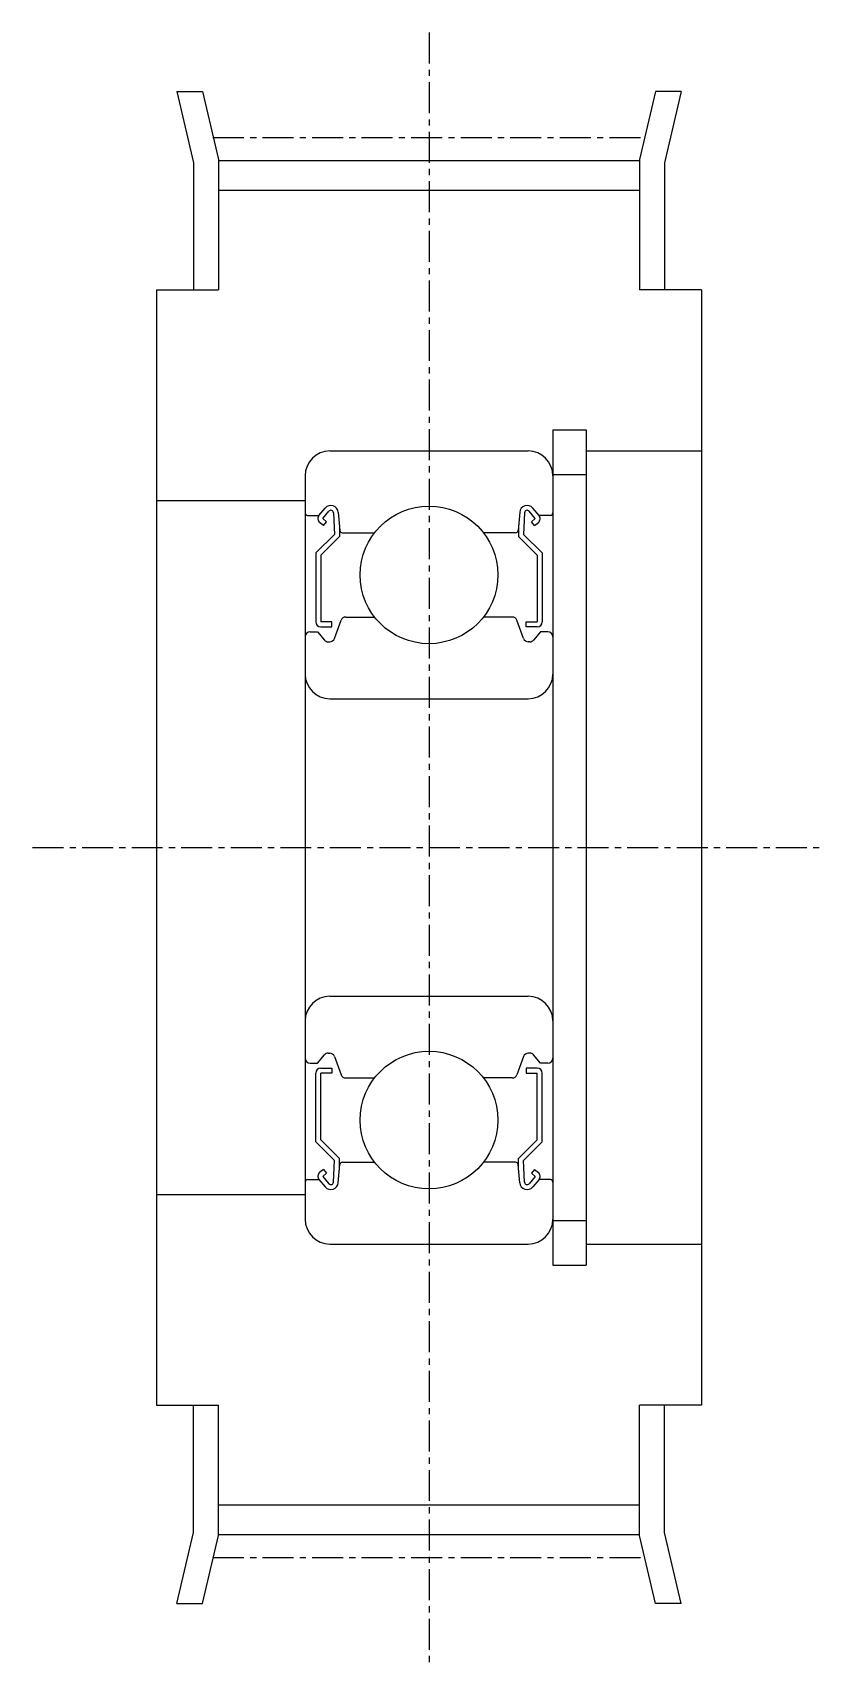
# Model space of a CAD drawing. Extents: x 68 to 220, y 69 to 217.
# Drawn here: x 188.2 to 220.2, y 151.6 to 217.3 of the extents above; entities outside this region: 2.
import ezdxf

# ---------------------------------------------------------------- set-up
doc = ezdxf.new("R2010")
doc.units = 0
doc.linetypes.add('CENTER', pattern=[2, 1.25, -0.25, 0.25, -0.25])
doc.layers.get('0').update_dxf_attribs({"linetype": 'CONTINUOUS'})
doc.layers.add('CENTER', color=1, linetype='CENTER')

msp = doc.modelspace()

# ---------------------------------------------------------------- linework, layer by layer
for p, q in [((193.979, 214.95), (195.014, 214.95)), ((193.979, 214.95), (194.658, 212.083)), ((195.014, 214.95), (195.658, 212.215)), ((213.302, 214.95), (212.658, 212.215)), ((214.337, 214.95), (213.302, 214.95)), ((214.337, 214.95), (213.658, 212.083)), ((194.658, 212.083), (194.658, 206.95)), ((195.658, 212.215), (195.658, 206.95)), ((195.658, 212.175), (212.658, 212.175)), ((212.658, 212.215), (212.658, 206.95)), ((213.658, 212.083), (213.658, 206.95)), ((195.658, 210.975), (212.658, 210.975)), ((193.158, 206.95), (193.158, 161.95)), ((193.158, 206.95), (195.658, 206.95)), ((215.158, 206.95), (212.658, 206.95)), ((215.158, 206.95), (215.158, 161.95)), ((209.158, 201.3), (210.506, 201.3)), ((209.158, 201.3), (209.158, 167.6)), ((210.506, 201.3), (210.506, 167.6)), ((200.158, 200.45), (208.158, 200.45)), ((210.506, 200.45), (215.158, 200.45)), ((199.158, 199.45), (199.158, 169.45)), ((209.156, 199.5), (210.506, 199.5)), ((209.158, 199.45), (209.158, 169.45)), ((193.158, 198.45), (199.158, 198.45)), ((199.718, 197.85), (199.968, 198.147)), ((199.871, 197.721), (200.121, 198.019)), ((200.298, 197.96), (200.341, 197.083)), ((200.496, 197.981), (200.561, 197.241)), ((207.82, 197.981), (207.755, 197.241)), ((208.018, 197.96), (207.975, 197.083)), ((208.445, 197.721), (208.195, 198.019)), ((208.598, 197.85), (208.348, 198.147)), ((199.258, 197.85), (199.718, 197.85)), ((199.896, 197.44), (199.743, 197.568)), ((200.024, 197.593), (199.871, 197.721)), ((199.896, 197.44), (200.024, 197.593)), ((200.541, 197.47), (200.541, 197)), ((207.775, 197.47), (207.775, 197)), ((208.292, 197.593), (208.445, 197.721)), ((208.42, 197.44), (208.292, 197.593)), ((208.42, 197.44), (208.573, 197.568)), ((209.058, 197.85), (208.598, 197.85)), ((200.341, 197.083), (199.591, 196.333)), ((200.541, 197), (199.791, 196.25)), ((200.661, 197.15), (201.961, 197.15)), ((207.655, 197.15), (206.355, 197.15)), ((207.775, 197), (208.525, 196.25)), ((207.975, 197.083), (208.725, 196.333)), ((199.591, 196.333), (199.591, 193.55)), ((199.791, 196.25), (199.791, 193.55)), ((208.525, 196.25), (208.525, 193.55)), ((208.725, 196.333), (208.725, 193.55)), ((200.241, 193.55), (199.791, 193.55)), ((199.791, 193.35), (200.241, 193.35)), ((200.241, 193.35), (200.241, 193.55)), ((200.34, 192.881), (200.608, 193.618)), ((200.796, 193.75), (201.961, 193.75)), ((207.52, 193.75), (206.355, 193.75)), ((207.976, 192.881), (207.708, 193.618)), ((208.075, 193.55), (208.525, 193.55)), ((208.075, 193.35), (208.075, 193.55)), ((208.525, 193.35), (208.075, 193.35)), ((199.358, 193.15), (199.658, 193.15)), ((199.658, 193.15), (199.934, 192.821)), ((200.087, 192.75), (200.152, 192.75)), ((208.229, 192.75), (208.164, 192.75)), ((208.658, 193.15), (208.382, 192.821)), ((208.958, 193.15), (208.658, 193.15)), ((200.158, 190.45), (208.158, 190.45)), ((200.158, 178.45), (208.158, 178.45)), ((199.358, 175.75), (199.658, 175.75)), ((199.658, 175.75), (199.934, 176.078)), ((200.087, 176.15), (200.152, 176.15)), ((200.34, 176.018), (200.608, 175.281)), ((207.976, 176.018), (207.708, 175.281)), ((208.229, 176.15), (208.164, 176.15)), ((208.658, 175.75), (208.382, 176.078)), ((208.958, 175.75), (208.658, 175.75)), ((199.591, 172.567), (199.591, 175.35)), ((199.791, 175.55), (200.241, 175.55)), ((199.791, 172.65), (199.791, 175.35)), ((200.241, 175.35), (199.791, 175.35)), ((200.241, 175.55), (200.241, 175.35)), ((200.796, 175.15), (201.961, 175.15)), ((207.52, 175.15), (206.355, 175.15)), ((208.525, 175.55), (208.075, 175.55)), ((208.075, 175.55), (208.075, 175.35)), ((208.075, 175.35), (208.525, 175.35)), ((208.525, 172.65), (208.525, 175.35)), ((208.725, 172.567), (208.725, 175.35)), ((200.341, 171.817), (199.591, 172.567)), ((200.541, 171.9), (199.791, 172.65)), ((207.775, 171.9), (208.525, 172.65)), ((207.975, 171.817), (208.725, 172.567)), ((200.298, 170.94), (200.341, 171.817)), ((200.496, 170.919), (200.561, 171.659)), ((200.541, 171.43), (200.541, 171.9)), ((200.661, 171.75), (201.961, 171.75)), ((207.655, 171.75), (206.355, 171.75)), ((207.82, 170.919), (207.755, 171.659)), ((207.775, 171.43), (207.775, 171.9)), ((208.018, 170.94), (207.975, 171.817)), ((199.258, 171.05), (199.718, 171.05)), ((199.718, 171.05), (199.968, 170.752)), ((199.896, 171.46), (199.743, 171.332)), ((200.024, 171.307), (199.871, 171.179)), ((199.871, 171.179), (200.121, 170.88)), ((199.896, 171.46), (200.024, 171.307)), ((208.445, 171.179), (208.195, 170.88)), ((208.42, 171.46), (208.292, 171.307)), ((208.292, 171.307), (208.445, 171.179)), ((208.598, 171.05), (208.348, 170.752)), ((208.42, 171.46), (208.573, 171.332)), ((209.058, 171.05), (208.598, 171.05)), ((193.158, 170.45), (199.158, 170.45)), ((209.156, 169.4), (210.506, 169.4)), ((200.158, 168.45), (208.158, 168.45)), ((202.158, 168.45), (202.158, 168.45)), ((204.158, 168.45), (204.158, 168.45)), ((210.506, 168.45), (215.158, 168.45)), ((209.158, 167.6), (210.506, 167.6)), ((193.158, 161.95), (195.658, 161.95)), ((194.658, 156.816), (194.658, 161.95)), ((195.658, 156.685), (195.658, 161.95)), ((212.658, 156.685), (212.658, 161.95)), ((215.158, 161.95), (212.658, 161.95)), ((213.658, 156.816), (213.658, 161.95)), ((195.658, 157.925), (212.658, 157.925)), ((193.979, 153.95), (194.658, 156.816)), ((195.014, 153.95), (195.658, 156.685)), ((195.658, 156.725), (212.658, 156.725)), ((213.302, 153.95), (212.658, 156.685)), ((214.337, 153.95), (213.658, 156.816)), ((193.979, 153.95), (195.014, 153.95)), ((214.337, 153.95), (213.302, 153.95))]:
    msp.add_line(p, q)
for centre in [(204.158, 195.45), (204.158, 195.45), (204.158, 173.45), (204.158, 173.45)]:
    msp.add_circle(centre, 2.778)
for centre, radius, start, end in [((200.158, 199.45), 1, 90, 180), ((208.158, 199.45), 1, 0, 90), ((199.258, 197.95), 0.1, 180, 270), ((200.197, 197.954), 0.3, 4.99683, 140.00119), ((200.198, 197.955), 0.1, 2.81979, 140.00022), ((208.118, 197.954), 0.3, 39.99881, 175.00317), ((208.118, 197.955), 0.1, 39.99978, 177.18021), ((209.058, 197.95), 0.1, 270, 0), ((199.871, 197.721), 0.2, 140.00119, 230.08703), ((208.445, 197.721), 0.2, 309.91297, 39.99881), ((200.661, 197.25), 0.1, 184.99683, 270), ((207.655, 197.25), 0.1, 270, 355.00317), ((199.791, 193.55), 0.2, 180, 270), ((200.796, 193.55), 0.2, 90, 159.99165), ((207.52, 193.55), 0.2, 20.00835, 90), ((208.525, 193.55), 0.2, 270, 0), ((199.358, 192.95), 0.2, 90, 180), ((200.087, 192.95), 0.2, 219.9952, 270), ((200.152, 192.95), 0.2, 270, 339.99165), ((208.164, 192.95), 0.2, 200.00835, 270), ((208.229, 192.95), 0.2, 270, 320.0048), ((208.958, 192.95), 0.2, 0, 90), ((200.158, 191.45), 1, 180, 270), ((208.158, 191.45), 1, 270, 0), ((200.158, 177.45), 1, 90, 180), ((208.158, 177.45), 1, 0, 90), ((199.358, 175.95), 0.2, 180, 270), ((200.087, 175.95), 0.2, 90, 140.0048), ((200.152, 175.95), 0.2, 20.00835, 90), ((208.164, 175.95), 0.2, 90, 159.99165), ((208.229, 175.95), 0.2, 39.9952, 90), ((208.958, 175.95), 0.2, 270, 0), ((199.791, 175.35), 0.2, 90, 180), ((200.796, 175.35), 0.2, 200.00835, 270), ((207.52, 175.35), 0.2, 270, 339.99165), ((208.525, 175.35), 0.2, 0, 90), ((200.661, 171.65), 0.1, 90, 175.00317), ((207.655, 171.65), 0.1, 4.99683, 90), ((199.258, 170.95), 0.1, 90, 180), ((199.871, 171.178), 0.2, 129.91297, 219.99881), ((208.445, 171.178), 0.2, 320.00119, 50.08703), ((209.058, 170.95), 0.1, 0, 90), ((200.197, 170.945), 0.3, 219.99881, 355.00317), ((200.198, 170.945), 0.1, 219.99978, 357.18021), ((208.118, 170.945), 0.3, 184.99683, 320.00119), ((208.118, 170.945), 0.1, 182.81979, 320.00022), ((200.158, 169.45), 1, 180, 270), ((208.158, 169.45), 1, 270, 0)]:
    msp.add_arc(centre, radius, start, end)
at = {"layer": 'CENTER', "color": 1, "linetype": 'CENTER'}
for p, q in [((204.158, 217.331), (204.158, 151.568)), ((195.439, 213.1), (212.877, 213.1)), ((188.158, 184.45), (220.158, 184.45)), ((195.439, 155.8), (212.877, 155.8))]:
    msp.add_line(p, q, dxfattribs=at)

# ---------------------------------------------------------------- texts
for p in [(67.776, 83.806), (67.776, 68.806)]:
    msp.add_text('AHTF18T10150', height=4).set_placement(p)

doc.saveas('drawing.dxf')
